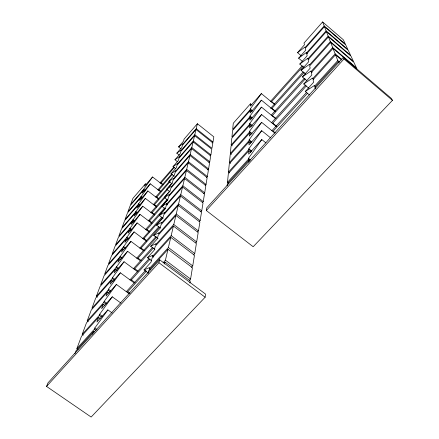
<?xml version="1.0" encoding="UTF-8"?>
<svg xmlns="http://www.w3.org/2000/svg" width="439" height="439" viewBox="0 0 439 439"><rect width="100%" height="100%" fill="white"/><g stroke="black" fill="none" stroke-linecap="round" stroke-linejoin="round"><path stroke-width="0.66" d="M248.375 162.293L248.436 160.559L249.5 161.409M228.571 183.156L227.49 182.311L248.485 159.137L248.512 158.287L261.814 139.569L265.924 142.884M250.883 152.569L248.776 150.884L248.661 154.122L261.814 139.569M229.559 172.939L228.494 172.099L248.825 149.551L248.853 148.75L261.732 130.69L270.55 137.841M250.696 143.098L249.1 141.808L248.99 144.848L261.732 130.69M230.486 163.352L229.432 162.512L249.143 140.562L249.171 139.811L261.649 122.355L274.787 133.039M250.987 134.564L249.401 133.286L249.297 136.145L261.649 122.355M231.391 154.358L230.316 153.502L249.44 132.112L249.467 131.404L261.573 114.524L276.515 126.712M251.262 126.542L249.681 125.263L249.588 127.952L261.573 114.524M232.215 145.863L231.15 145.013L249.725 124.155L249.747 123.491L261.496 107.143L275.494 118.59M251.52 118.974L249.95 117.696L249.862 120.237L261.496 107.143M251.772 111.824L250.203 110.551L232.571 130.482L231.935 137.001L249.989 116.653L250.011 116.022L261.43 100.18L275.187 111.457M250.203 110.551L250.12 112.949L261.43 100.18M252.008 105.069L250.444 103.791L233.279 123.255L232.675 129.423L250.241 109.563L250.263 108.971L261.364 93.6L274.743 104.597M250.444 103.791L250.362 106.062L261.364 93.6M227.144 185.834L227.342 183.82L248.436 160.559M227.49 182.311L228.351 173.515L248.776 150.884M228.494 172.099L229.301 163.846L249.1 141.808M229.432 162.512L230.195 154.758L249.401 133.286M230.316 153.502L231.035 146.192L249.681 125.263M231.15 145.013L231.825 138.115L249.95 117.696M205.134 297.23L205.523 294.075L159.648 259.773L48.005 382.824L46.55 386.419L91.136 417.05L205.134 297.23L158.913 262.72L159.648 259.773M206.325 210.522L206.72 207.888L343.298 57.355L391.379 98.429L392.45 100.355L253.177 246.74L206.325 210.522L343.989 58.974L343.298 57.355M189.933 282.996L190.263 280.982L164.987 262.072L164.065 263.082M189.198 280.521L190.581 279.034L192.436 267.713L167.972 249.303L148.761 270.495L148.075 273.042M191.355 267.367L192.732 265.886L194.472 255.257L170.776 237.323L152.119 258.006L150.994 262.193L144.036 269.892L148.371 273.102M193.385 255.021L194.751 253.539L196.387 243.535L173.416 226.063L155.28 246.252L154.221 250.192L147.455 257.709L151.658 260.843M195.745 242.91L196.65 241.922L198.192 232.494L175.902 215.45L158.259 235.172L157.261 238.887L150.676 246.235L154.951 249.44M197.534 231.962L198.444 230.969L199.899 222.068L178.245 205.436L161.069 224.708L160.125 228.22L153.716 235.403L158.073 238.684M199.229 221.624L200.135 220.625L201.512 212.213L180.462 195.975L163.731 214.819L162.836 218.139L156.591 225.163L160.301 227.967M200.826 211.845L201.731 210.846L203.037 202.878L182.558 187.014L166.249 205.447L165.404 208.596L159.319 215.467L163.11 218.353M202.341 202.588L203.246 201.583L204.486 194.022L184.545 178.519L168.636 196.557L167.835 199.547L161.898 206.27L165.064 208.69M203.773 193.808L204.684 192.798L205.858 185.615L186.432 170.458L170.908 188.117L170.145 190.954L164.351 197.539L167.605 200.041M205.134 185.472L206.05 184.451L207.164 177.625L188.227 162.792L173.065 180.089L172.34 182.789L166.677 189.242L169.855 191.684M206.451 177.515L207.345 176.511L208.41 170.014L189.933 155.499L175.123 172.445L174.431 175.018L168.9 181.34L171.995 183.732M207.685 169.964L208.585 168.955L209.595 162.759L191.563 148.547L177.082 165.157L176.423 167.61L171.012 173.806L174.212 176.286M208.854 162.77L209.76 161.75L210.725 155.834L193.116 141.912L178.953 158.199L178.322 160.542L173.032 166.622L175.633 168.647M209.996 155.878L210.885 154.874L211.807 149.222L194.598 135.58L180.736 151.554L180.133 153.793L174.958 159.758L177.663 161.865M212.081 143.048L212.986 142.022L213.831 136.847L197.374 123.732L184.084 139.114L183.529 141.166L178.563 146.911L181.148 148.942M164.532 264.009L164.987 262.072M163.132 262.714L165.426 260.195L167.972 249.303M150.352 269.48L149.255 268.663L168.384 247.547L170.776 237.323M153.672 257.095L152.58 256.283L171.166 235.672L173.416 226.063M150.676 246.235L155.977 243.65L155.713 244.627L173.778 224.505L175.902 215.45M153.716 235.403L158.918 232.719L158.671 233.641L176.242 213.985L178.245 205.436M156.591 225.163L161.695 222.392L161.459 223.264L178.569 204.053L180.462 195.975M159.319 215.467L164.318 212.624L164.098 213.447L180.764 194.664L182.558 187.014M167.665 204.969L166.601 204.146L182.849 185.774L184.545 178.519M164.351 197.539L169.169 194.581L168.971 195.328L184.819 177.345L186.432 170.458M166.677 189.242L171.413 186.24L171.221 186.943L186.696 169.339L188.227 162.792M168.9 181.34L173.548 178.3L173.367 178.975L188.474 161.728L189.933 155.499M171.012 173.806L175.578 170.738L175.408 171.38L190.169 154.484L191.563 148.547M173.032 166.622L177.515 163.533L177.356 164.142L191.788 147.581L193.116 141.912M174.958 159.758L179.37 156.646L179.211 157.233L193.33 140.99L194.598 135.58M194.806 134.696L196.013 129.527L212.844 142.9L211.96 148.305L194.806 134.696L180.989 150.626L181.137 150.072L176.802 153.189L179.441 155.263M178.563 146.911L182.827 143.778L182.684 144.316L196.211 128.682L197.374 123.732M149.255 268.663L149.551 267.56L144.036 269.892M152.58 256.283L152.86 255.246L147.455 257.709M166.601 204.146L166.809 203.367L161.898 206.27M127.535 292.566L127.798 291.699L146.544 271M131.14 280.719L131.387 279.895L150.154 259.087M134.553 269.502L134.789 268.723L153.337 248.068M137.786 258.862L138.011 258.127L156.624 237.329M140.859 248.765L141.073 248.068L159.769 227.095M143.778 239.167L143.981 238.503L162.512 217.645M146.56 230.036L165.135 208.64M149.205 221.327L164.307 203.828M151.735 213.025L165.832 196.628M154.144 205.095L167.714 189.28M156.454 197.512L170.167 181.499M158.66 190.252L172.318 174.288M160.773 183.304L174.382 167.374M92.591 334.342L93.677 331.253L94.791 332.043M78.005 349.296L76.902 348.522L94.39 329.217L94.819 327.993L107.89 309.885L112.175 312.98M100.207 318.56L98.55 317.375L96.915 322.028L107.89 309.885M83.311 335.138L82.192 334.348L99.225 315.454L99.626 314.302L112.285 296.802L120.999 303.129M104.789 305.478L103.143 304.287L101.601 308.677L112.285 296.802M88.294 321.765L87.18 320.969L103.78 302.482L104.158 301.39L116.439 284.456L129.187 293.779M109.119 293.12L107.484 291.93L106.024 296.078L116.439 284.456M113.218 281.437L111.588 280.247L95.735 298.032L91.894 308.326L108.082 290.223L108.444 289.191L120.357 272.795L134.356 283.078M111.588 280.247L110.205 284.17L120.357 272.795M97.463 297.159L96.36 296.363L112.154 278.628L112.494 277.651L124.072 261.748L137.841 271.933M117.103 270.369L115.473 269.173L114.167 272.893L124.072 261.748M120.248 259.471L119.161 258.67L104.048 275.752L100.591 285.015L116.011 267.636L127.59 251.284L140.458 260.848M119.161 258.67L117.921 262.204L127.59 251.284M123.749 249.5L122.662 248.693L107.895 265.441L104.608 274.249L119.671 257.216L130.926 241.351L143.602 250.817M122.662 248.693L121.488 252.046L130.926 241.351M127.085 240.018L125.993 239.206L111.555 255.63L108.428 264.009L123.15 247.311L134.104 231.913L146.45 241.176M125.993 239.206L124.874 242.399L134.104 231.913M130.262 230.985L129.17 230.168L115.04 246.284L112.06 254.269L126.459 237.883L137.122 222.924L149.167 232.001M129.17 230.168L128.1 233.208L137.122 222.924M133.264 222.353L132.194 221.552L118.365 237.367L115.523 244.984L129.609 228.911L140.003 214.364L151.899 223.369M132.194 221.552L131.173 224.45L140.003 214.364M136.156 214.139L135.08 213.327L121.543 228.856L118.826 236.127L132.616 220.351L142.746 206.198L154.363 215.022M135.08 213.327L134.109 216.098L142.746 206.198M138.922 206.292L137.841 205.468L124.577 220.718L121.982 227.671L135.481 212.18L145.369 198.401L156.712 207.049M137.841 205.468L136.908 208.119L145.369 198.401M141.539 198.757L140.48 197.951L127.48 212.931L125 219.582L138.225 204.376L147.877 190.943L158.583 199.141M140.48 197.951L139.591 200.486L147.877 190.943M144.074 191.574L143.004 190.756L130.262 205.474L127.886 211.845L140.848 196.908L150.275 183.809L160.224 191.453M143.004 190.756L142.154 193.182L150.275 183.809M146.505 184.693L145.424 183.864L132.929 198.329L130.652 204.437L143.355 189.752L152.569 176.977L162.814 184.874M145.424 183.864L144.607 186.185L152.569 176.977M74.97 353.702L76.123 350.618L93.677 331.253M76.902 348.522L81.451 336.318L98.55 317.375M82.192 334.348L86.483 322.835L103.143 304.287M87.18 320.969L91.235 310.093L107.484 291.93M96.36 296.363L99.999 286.601L115.473 269.173M196.013 129.527L182.448 145.199L181.872 147.339L176.802 153.189M159.977 182.959L173.926 166.952M157.815 189.911L171.66 174.053M155.576 197.133L169.075 181.713M153.222 204.706L172.017 183.288M150.786 212.597L169.745 191.047M322.616 21.95L324.185 25.945L345.345 44.12L343.282 39.719L322.616 21.95L304.024 43.033L304.457 44.789L297.516 52.653L301.154 55.726M148.212 220.877L167.105 199.465M165.212 202.802L167.473 200.244M324.185 25.945L305.121 47.5L305.006 47.039L297.516 52.653M324.454 26.631L326.117 30.862L347.886 49.536L345.702 44.877L324.454 26.631L305.308 48.268L305.769 50.128L298.619 58.195L302.696 61.625M145.534 229.526L164.625 207.96M307.503 53.871L306.471 52.998L326.117 30.862M326.402 31.586L328.163 36.075L350.585 55.287L348.264 50.337L326.402 31.586L306.674 53.81L307.157 55.78L299.793 64.067L303.986 67.59M142.713 238.624L161.772 217.157M308.946 59.699L307.904 58.826L328.163 36.075M139.745 248.178L158.803 226.787M270.358 101.563L302.136 65.888M328.471 36.849L330.342 41.617L353.45 61.389L350.981 56.132L328.471 36.849L308.118 59.688L308.633 61.778L301.033 70.295L305.676 74.186M271.67 102.073L271.648 101.601L303.294 66.102M136.633 258.22L156.158 236.38M270.578 108.395L303.212 71.886M330.342 41.617L309.429 65.016L309.292 64.462L301.033 70.295M330.666 42.44L332.663 47.527L356.495 67.891L353.872 62.294L330.666 42.44L309.654 65.932L310.203 68.155L302.356 76.913L306.932 80.743M272.026 108.867L271.999 108.373L304.222 72.358M133.352 268.789L152.465 247.492M271.307 115.062L304.254 78.345M312.08 72.473L311.048 71.601L332.663 47.527M272.399 116.061L272.372 115.534L305.215 78.965M356.951 68.852L333.009 48.4L311.289 72.578L311.871 74.954L303.766 83.964L309.012 88.343M129.9 279.928L149.068 258.653M271.565 122.695L305.484 85.051M313.819 79.503L312.777 78.63L335.138 53.827L333.009 48.4M272.8 123.677L272.767 123.118L306.29 85.951M341.69 60.039L335.506 54.765L313.029 79.673L313.655 82.208L305.27 91.488L309.424 94.95M126.256 291.694L145.507 270.413M271.845 130.789L306.79 92.168M273.217 131.766L273.19 131.173L307.514 93.271M315.652 87.004L314.62 86.143L337.789 60.571L335.506 54.765M339.226 62.459L338.184 61.575L314.895 87.257L315.295 88.887M46.55 386.419L158.913 262.72M298.619 58.195L306.351 52.51L306.471 52.998M299.793 64.067L307.777 58.305L307.904 58.826M302.356 76.913L310.905 71.019L311.048 71.601M303.766 83.964L312.623 78.005L312.777 78.63M305.27 91.488L314.456 85.473L314.62 86.143M94.819 327.993L97.03 329.568M94.39 329.217L96.053 330.402M99.626 314.302L102.364 316.272M99.225 315.454L101.42 317.035M104.158 301.39L106.886 303.36M103.78 302.482L105.964 304.057M108.082 290.223L110.255 291.803M108.444 289.191L110.612 290.772M112.494 277.651L114.656 279.237M112.154 278.628L114.321 280.214M127.798 291.699L129.999 293.307M116.335 266.714L118.497 268.306M116.011 267.636L117.636 268.833M131.387 279.895L135.13 282.65M119.979 256.338L122.141 257.934M119.671 257.216L121.296 258.412M134.789 268.723L138.071 271.148M123.441 246.477L125.603 248.084M138.011 258.127L141.21 260.503M123.15 247.311L124.775 248.518M126.734 237.093L128.901 238.712M141.073 248.068L144.36 250.521M126.459 237.883L128.089 239.101M143.981 238.503L146.648 240.506M129.873 228.154L131.508 229.377M129.609 228.911L131.245 230.14M165.426 260.195L190.581 279.034M168.384 247.547L192.732 265.886M146.752 229.399L149.353 231.358M132.869 219.632L134.51 220.866M132.616 220.351L134.208 221.558M171.166 235.672L194.751 253.539M149.392 220.724L152.081 222.76M135.722 211.494L137.33 212.706M135.481 212.18L136.551 212.992M151.91 212.443L154.533 214.441M138.455 203.718L140.068 204.942M138.225 204.376L139.843 205.606M154.314 204.541L156.493 206.204M141.067 196.277L142.697 197.517M140.848 196.908L141.934 197.737M173.778 224.505L196.65 241.922M156.613 196.979L158.742 198.615M176.242 213.985L198.444 230.969M143.569 189.149L145.166 190.372M143.355 189.752L144.42 190.57M178.569 204.053L200.135 220.625M158.814 189.747L160.899 191.349M160.921 182.816L162.962 184.391M180.764 194.664L201.731 210.846M182.849 185.774L203.246 201.583M184.819 177.345L204.684 192.798M186.696 169.339L206.05 184.451M188.474 161.728L207.345 176.511M190.169 154.484L208.585 168.955M191.788 147.581L209.76 161.75M193.33 140.99L210.885 154.874M196.211 128.682L212.986 142.022M248.485 159.137L250.071 160.411M248.512 158.287L250.625 159.972M248.853 148.75L251.525 150.89M248.825 149.551L251.443 151.653M249.171 139.811L251.816 141.94M249.143 140.562L251.267 142.269M249.725 124.155L251.816 125.85M249.467 131.404L252.096 133.522M249.44 132.112L251.547 133.813M250.011 116.022L252.09 117.712M249.989 116.653L252.074 118.343M249.747 123.491L252.359 125.603M250.263 108.971L252.387 110.699M250.241 109.563L252.315 111.254M273.19 131.173L275.275 132.869M272.372 115.534L275.977 118.481M272.767 123.118L276.477 126.147M271.999 108.373L275.676 111.385M271.648 101.601L274.715 104.12M337.789 60.571L339.347 61.899M343.989 58.974L392.45 100.355M335.138 53.827L341.805 59.517M338.184 61.575L338.672 62.821"/></g></svg>
